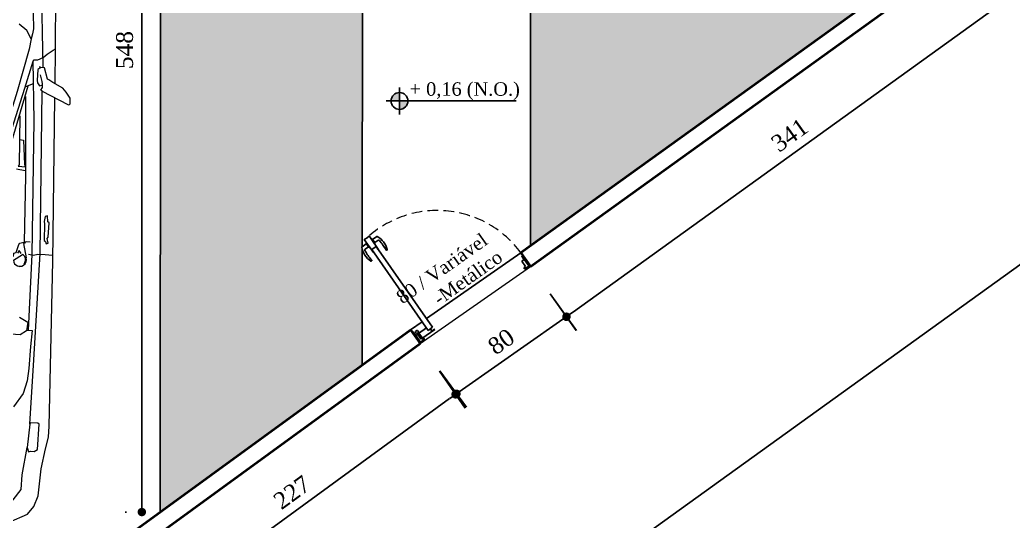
# Model space of a CAD drawing. Header units: millimetres. Extents: x 103208 to 171806, y -164 to 10038.
# Drawn here: x 107935 to 108525, y 5335 to 5632 of the extents above; entities that cross this region are included whole.
import ezdxf

# ---------------------------------------------------------------- set-up
doc = ezdxf.new("R2010")
doc.units = ezdxf.units.MM
doc.linetypes.add('HIDDEN', pattern=[9.525, 6.35, -3.175])
for name, color, linetype in [('Hachuria - Moveis', 1, 'Continuous'), ('PN010', 1, 'Continuous'), ('Portas-Cotas', 2, 'Continuous'), ('Texto', 2, 'Continuous')]:
    doc.layers.add(name, color=color, linetype=linetype)
for name, color, linetype, lineweight in [('MEDIDAS', 7, 'Continuous', 0), ('Parede Corte', 4, 'Continuous', 40), ('Portas - Janelas', 2, 'Continuous', 20), ('Projeção Portas', 55, 'HIDDEN', 5), ('Vaga', 184, 'Continuous', 13)]:
    doc.layers.add(name, color=color, linetype=linetype, lineweight=lineweight)
doc.styles.add('Valéria', font='romantic.ttf', dxfattribs={"height": 10})
doc.dimstyles.new('Cota - 50', dxfattribs={"dimtxt": 10, "dimasz": 5, "dimexe": 10, "dimexo": 20, "dimgap": 5, "dimtad": 1, "dimtxsty": 'Valéria', "dimblk": 'DOT', "dimcen": 0, "dimclrd": 12, "dimclre": 12, "dimclrt": 2, "dimazin": 2, "dimtfac": 1, "dimtix": 1, "dimtmove": 0, "dimatfit": 3, "dimldrblk": 'DOT', "dimfxl": 1, "dimarcsym": 0})

# ---------------------------------------------------------------- blocks, each defined once
blk = doc.blocks.new('_Dot')
at = {"color": 0, "linetype": 'ByBlock', "lineweight": -2}
blk.add_line((-0.5, 0), (-1, 0), dxfattribs=at)
at = {"color": 0, "linetype": 'ByBlock', "const_width": 0.5}
blk.add_lwpolyline([(-0.25, 0, 1), (0.25, 0, 1)], format="xyb", close=True, dxfattribs=at)
blk = doc.blocks.new('*D1096')
at = {"layer": 'Defpoints', "color": 0, "transparency": 16777216}
for p in [(109951.63, 6718.85, 9825), (110050.4, 6581.57), (107511.64, 4963.15, 9825)]:
    blk.add_point(p, dxfattribs=at)
at = {"layer": 'MEDIDAS', "color": 12, "lineweight": -2, "transparency": 16777216}
for p, q in [((109963.31, 6702.61), (110056.24, 6573.45)), ((107614.47, 4828.79), (110046.35, 6578.65)), ((107523.32, 4946.91), (107616.25, 4817.75))]:
    blk.add_line(p, q, dxfattribs=at)
at = {"layer": 'MEDIDAS', "color": 12, "lineweight": -2, "transparency": 16777216, "xscale": 5, "yscale": 5, "zscale": 5}
for p, rotation in [((110050.4, 6581.57), 35.73698977606095), ((107610.41, 4825.87), 215.736989776061)]:
    blk.add_blockref('_Dot', p, dxfattribs=dict(at, rotation=rotation))
at = {"layer": 'MEDIDAS', "color": 2, "transparency": 16777216, "insert": (108824.48, 5711.96), "char_height": 10, "attachment_point": 5, "rotation": 35.73699, "style": 'Valéria'}
blk.add_mtext('3006', dxfattribs=at)
blk = doc.blocks.new('*D1160')
at = {"color": 12, "lineweight": -2, "transparency": 16777216}
for p, q in [((108526.77, 5668.95), (108542.4, 5647.22)), ((108263.57, 5458.91), (108532.51, 5652.42)), ((108249.72, 5469.6), (108265.35, 5447.87))]:
    blk.add_line(p, q, dxfattribs=at)
at = {"layer": 'Defpoints', "color": 0, "transparency": 16777216}
for p in [(108515.09, 5685.18, 9825), (108536.56, 5655.34), (108238.04, 5485.83, 9825)]:
    blk.add_point(p, dxfattribs=at)
at = {"color": 12, "lineweight": -2, "transparency": 16777216, "xscale": 5, "yscale": 5, "zscale": 5}
for p, rotation in [((108536.56, 5655.34), 35.73698977606142), ((108259.51, 5455.99), 215.7369897760614)]:
    blk.add_blockref('_Dot', p, dxfattribs=dict(at, rotation=rotation))
at = {"color": 2, "transparency": 16777216, "insert": (108392.14, 5563.86), "char_height": 10, "attachment_point": 5, "rotation": 35.73699, "style": 'Valéria'}
blk.add_mtext('341', dxfattribs=at)
blk = doc.blocks.new('Audi A4 Cab dessus')
at = {"color": 0, "linetype": 'Continuous', "flags": 128}
for points in [[(-0.5852, 2.3759), (-0.696, 2.3247), (-0.7348, 2.2778), (-0.7613, 2.2123), (-0.7762, 2.0474), (-0.8019, 1.9236), (-0.8198, 1.853), (-0.824, 1.7861), (-0.834, 0.774), (-0.8347, -0.2263)], [(0.7584, -0.2673), (0.7669, 0.7224), (0.7321, 1.3788), (0.7164, 1.7697), (0.7075, 1.9136), (0.6778, 2.0813), (0.6697, 2.1669), (0.6293, 2.2367), (0.5811, 2.2532), (0.4536, 2.2926), (0.3571, 2.3256), (0.1476, 2.3432), (0.0137, 2.3517), (-0.1303, 2.3428), (-0.3375, 2.3245), (-0.4383, 2.2905), (-0.5613, 2.2579), (-0.6073, 2.2384), (-0.6562, 2.1743), (-0.6618, 2.085), (-0.6903, 1.9165)], [(-0.7038, 1.774), (-0.7241, 1.3809), (-0.7562, 0.7287), (-0.7561, -0.266), (-0.7475, -0.2711), (-0.7575, -0.2884), (-0.7589, -0.3107), (-0.7553, -0.3243), (-0.7445, -0.3654)], [(-0.6777, 1.1988), (-0.713, 1.201), (-0.7024, 1.2989), (-0.6939, 1.4328), (-0.6847, 1.5084), (-0.6618, 1.5876), (-0.6029, 1.6691)], [(-0.633, 1.1198), (-0.6849, 1.1499), (-0.677, 1.2032), (-0.6396, 1.2278), (-0.5504, 1.2221)], [(-0.6907, 1.1996), (-0.7065, 0.7346), (-0.7089, -0.0853), (-0.7004, -0.4488)], [(-0.6842, 0.7332), (-0.7152, 0.7396), (-0.7425, 0.7324), (-0.7872, 0.7352), (-0.8318, 0.738)], [(-0.5936, 0.7499), (-0.595, 0.7275), (-0.6086, 0.7239), (-0.6251, 0.6757), (-0.6301, 0.667), (-0.6711, 0.6562), (-0.6935, 0.6576)], [(-0.6661, 0.6648), (-0.6525, 0.6684), (-0.6697, 0.7553)], [(-0.5921, 0.7722), (-0.6482, 0.7354)], [(-0.6396, 0.7304), (-0.6273, 0.7117), (-0.6173, 0.729)], [(-0.6554, -0.2321), (-0.6562, -0.1738), (-0.6572, 0.0235), (-0.6605, 0.2567), (-0.6575, 0.6598)], [(-0.621, -0.1132), (-0.62, 0.1869), (-0.615, 0.1956), (-0.6597, 0.1984), (-0.656, 0.1847), (-0.6488, 0.0354), (-0.6454, 0.0386), (-0.6205, 0.035)], [(-0.605, 0.2129), (-0.6582, 0.2207)], [(-0.6683, -0.294), (-0.5587, 0.0934), (-0.54, 0.1057), (-0.5227, 0.0957), (-0.4845, 0.0619), (-0.4499, 0.0418), (-0.3657, 0.0275), (-0.2815, 0.0132), (-0.1389, -0.0002), (0, 0), (0.1303, 0.0052), (0.2829, 0.0091), (0.3735, 0.0258), (0.4505, 0.0388), (0.4879, 0.0634), (0.5253, 0.0879), (0.544, 0.1002), (0.5613, 0.0901), (0.6713, -0.2977)], [(-0.5183, 0.0237), (-0.5479, 0.0524), (-0.6496, -0.2817), (-0.7004, -0.4488), (-0.7054, -0.4574), (-0.7278, -0.456), (-0.7601, -0.4719), (-0.7838, -0.4928), (-0.8212, -0.5174), (-0.8349, -0.5263)], [(-0.643, -1.7429), (-0.673, -1.4363), (-0.6873, -1.0232), (-0.6994, -0.646), (-0.693, -0.6151), (-0.6865, -0.5841), (-0.6737, -0.5222), (-0.6035, -0.2622), (-0.5183, 0.0237), (-0.5298, -0.0149), (-0.4383, -0.0575), (-0.3094, -0.0746), (-0.1395, -0.0808), (0.003, -0.0943), (0.147, -0.0854), (0.3132, -0.078), (0.4399, -0.0591), (0.532, -0.0201), (0.5211, 0.0209)], [(-0.6865, -0.5841), (-0.6584, -0.6352), (-0.6115, -0.674)], [(-0.93, -0.1951), (-0.9282, -0.2238), (-0.916, -0.2425), (-0.9037, -0.2612), (-0.8828, -0.285), (-0.8223, -0.3201), (-0.7963, -0.3352), (-0.7877, -0.3402), (-0.7696, -0.4086), (-0.7473, -0.41), (-0.7286, -0.3977), (-0.7243, -0.3308), (-0.728, -0.3171), (-0.7402, -0.2984), (-0.7539, -0.302)], [(-0.7561, -0.266), (-0.9155, -0.1855)], [(-0.7006, -0.3099), (-0.6546, -0.2904)], [(-0.8348, -0.3129), (-0.8349, -0.521), (-0.8324, -1.1933)], [(-0.7609, -0.4136), (-0.745, -0.9434), (-0.717, -1.3529), (-0.6987, -1.5602), (-0.6798, -1.6868), (-0.6639, -1.7192), (-0.6344, -1.748), (-0.5652, -1.7882), (-0.445, -1.8002), (-0.3831, -1.8131), (-0.3708, -1.8318)]]:
    blk.add_lwpolyline(points, dxfattribs=at)
for points in [[(-0.6976, 1.9439), (-0.7113, 1.9403), (-0.7336, 1.9417), (-0.7523, 1.9294), (-0.7621, 1.7732), (-0.7535, 1.7682), (-0.7088, 1.7654), (-0.7038, 1.774), (-0.6903, 1.9165)], [(-0.7791, 0.6495), (-0.7878, 0.6546), (-0.7914, 0.6682), (-0.805, 0.6646), (-0.7978, 0.6373), (-0.8028, 0.6286), (-0.8085, 0.5394), (-0.7998, 0.5343), (-0.7976, 0.4983), (-0.7839, 0.502), (-0.7775, 0.5329), (-0.7811, 0.5466)], [(-0.7386, -0.415), (-0.7473, -0.41)]]:
    blk.add_lwpolyline(points, close=True, dxfattribs=at)
for points in [[(-0.6074, 0.8003, 0.753554), (-0.6697, 0.7553)], [(-0.6586, 0.7925, 0.429634), (-0.6482, 0.7354)], [(-0.5921, 0.7722, 0.624869), (-0.6592, 0.7981)], [(-0.9155, -0.1855, 0.579223), (-0.93, -0.1951)]]:
    blk.add_lwpolyline(points, format="xyb", dxfattribs=at)
blk = doc.blocks.new('*D1231')
at = {"color": 12, "lineweight": -2, "transparency": 16777216}
for p, q in [((107998.42, 5888.69), (107997.09, 5888.69)), ((108007.09, 5344.97), (108007.09, 5883.69)), ((107997.9, 5339.97), (107997.09, 5339.97))]:
    blk.add_line(p, q, dxfattribs=at)
at = {"layer": 'Defpoints', "color": 0, "transparency": 16777216}
for p in [(108007.09, 5888.69), (108018.42, 5888.69, 9825), (108017.9, 5339.97, 9825)]:
    blk.add_point(p, dxfattribs=at)
at = {"color": 12, "lineweight": -2, "transparency": 16777216, "xscale": 5, "yscale": 5, "zscale": 5}
for p, rotation in [((108007.09, 5888.69), 90), ((108007.09, 5339.97), 270)]:
    blk.add_blockref('_Dot', p, dxfattribs=dict(at, rotation=rotation))
at = {"color": 2, "transparency": 16777216, "insert": (107996.9, 5614.33), "char_height": 10, "attachment_point": 5, "rotation": 90, "style": 'Valéria'}
blk.add_mtext('548', dxfattribs=at)
blk = doc.blocks.new('*D1260')
at = {"color": 12, "lineweight": -2, "transparency": 16777216}
for p, q in [((108249.81, 5469.66), (108265.15, 5447.73)), ((108197.65, 5412.72), (108255.32, 5453.06)), ((108183.95, 5423.59), (108199.29, 5401.66))]:
    blk.add_line(p, q, dxfattribs=at)
at = {"layer": 'Defpoints', "color": 0, "transparency": 16777216}
for p in [(108238.35, 5486.05, 9825), (108259.42, 5455.92), (108172.49, 5439.98, 9825)]:
    blk.add_point(p, dxfattribs=at)
at = {"color": 12, "lineweight": -2, "transparency": 16777216, "xscale": 5, "yscale": 5, "zscale": 5}
for p, rotation in [((108259.42, 5455.92), 34.9690898920148), ((108193.56, 5409.86), 214.9690898920148)]:
    blk.add_blockref('_Dot', p, dxfattribs=dict(at, rotation=rotation))
at = {"color": 2, "transparency": 16777216, "insert": (108220.69, 5441.17), "char_height": 10, "attachment_point": 5, "rotation": 34.96909, "style": 'Valéria'}
blk.add_mtext('80', dxfattribs=at)
blk = doc.blocks.new('*D1261')
at = {"color": 12, "lineweight": -2, "transparency": 16777216}
for p, q in [((108184.24, 5423.8), (108199.97, 5402.16)), ((108014.42, 5279.67), (108190.05, 5407.31)), ((108000.53, 5290.29), (108016.26, 5268.64))]:
    blk.add_line(p, q, dxfattribs=at)
at = {"layer": 'Defpoints', "color": 0, "transparency": 16777216}
for p in [(108172.49, 5439.98, 9825), (108194.1, 5410.25), (107988.77, 5306.47, 9825)]:
    blk.add_point(p, dxfattribs=at)
at = {"color": 12, "lineweight": -2, "transparency": 16777216, "xscale": 5, "yscale": 5, "zscale": 5}
for p, rotation in [((108194.1, 5410.25), 36.00746497237041), ((108010.38, 5276.73), 216.0074649723704)]:
    blk.add_blockref('_Dot', p, dxfattribs=dict(at, rotation=rotation))
at = {"color": 2, "transparency": 16777216, "insert": (108096.3, 5351.66), "char_height": 10, "attachment_point": 5, "rotation": 36.00746, "style": 'Valéria'}
blk.add_mtext('227', dxfattribs=at)

msp = doc.modelspace()

# ---------------------------------------------------------------- hatches: boundary and pattern name
h = msp.add_hatch()
h.set_pattern_fill('GRASS2', color=74, scale=15, pattern_type=2)
h.set_pattern_definition([(360, (-5579.811, 0.3), (15, 15), [2.25, -0.45, 0.6, -0.45, 2.25, -9]), (360, (-5580.561, 0.75), (15, 15), [1.5, -1.125, 2.25, -1.125, 1.5, -7.5]), (360, (-5575.311, 6.75), (15, 15), [1.875, -0.75, 1.875, -10.5]), (360, (-5582.811, 9.75), (15, 15), [0.75, -1.5, 0.75, -12]), (90, (-5581.311, 9.75), (-15, 15), [1.35, -13.65]), (90, (-5576.811, 0.75), (-15, 15), [1.5, -13.5]), (90, (-5573.061, 6.75), (-15, 15), [1.5, -13.5]), (45, (-5574.861, 0.6), (1e-14, 15), [1.5, -19.7132034]), (135, (-5578.761, 0.6), (-15, 1e-14), [1.5, -19.7132034]), (63.434949, (-5575.311, 0.675), (8e-10, 15), [1.5, -32.0410197]), (75.9637565, (-5576.061, 0.75), (5e-10, 15), [1.5, -60.3465844]), (75.9637565, (-5572.311, 6.75), (5e-10, 15), [1.2, -60.6465844]), (75.9637565, (-5581.011, 9.75), (5e-10, 15), [1.05, -60.7965844]), (104.0362435, (-5577.561, 0.75), (-5e-10, 15), [1.5, -60.3465844]), (104.0362435, (-5573.811, 6.75), (-5e-10, 15), [1.2, -60.6465844]), (104.0362435, (-5581.611, 9.75), (-5e-10, 15), [1.05, -60.7965844]), (116.565051, (-5578.311, 0.675), (-6e-09, 15), [1.5, -32.041002])])
h.paths.add_polyline_path([(107526.0593, 5891.04176), (107547.58075, 5891.04176), (107547.59241, 5013.65689), (107521.72982, 4982.72769)])
h.paths.add_polyline_path([(107628.35553, 5889.6242), (107708.35483, 5888.85469), (107708.35483, 5750.65805), (107628.35553, 5751.42756)])
h.paths.add_polyline_path([(107838.35363, 5886.811), (107918.29144, 5889.40989), (107918.29144, 5752.62701), (107838.35363, 5750.02812)])
h.paths.add_polyline_path([(108018.42017, 5888.69492), (108137.98279, 5888.69492), (108137.98279, 5426.15392), (108017.90102, 5339.74881)])
h.paths.add_polyline_path([(107837.46749, 5325.98511), (107917.83287, 5325.83261), (107917.8387, 5273.9086), (107838.06782, 5216.50928)])
h.paths.add_polyline_path([(107627.8922, 5327.59219), (107707.78902, 5327.56372), (107707.79495, 5121.64961), (107627.34281, 5064.88161)])
h = msp.add_hatch()
h.set_pattern_fill('GRASS2', color=74, scale=15, pattern_type=2)
h.set_pattern_definition([(360, (24083.445, -965.046), (15, 15), [2.25, -0.45, 0.6, -0.45, 2.25, -9]), (360, (24082.695, -964.596), (15, 15), [1.5, -1.125, 2.25, -1.125, 1.5, -7.5]), (360, (24087.945, -958.596), (15, 15), [1.875, -0.75, 1.875, -10.5]), (360, (24080.445, -955.596), (15, 15), [0.75, -1.5, 0.75, -12]), (90, (24081.945, -955.596), (-15, 15), [1.35, -13.65]), (90, (24086.445, -964.596), (-15, 15), [1.5, -13.5]), (90, (24090.195, -958.596), (-15, 15), [1.5, -13.5]), (45, (24088.395, -964.746), (1e-14, 15), [1.5, -19.7132034]), (135, (24084.495, -964.746), (-15, 1e-14), [1.5, -19.7132034]), (63.434949, (24087.9454, -964.6714), (8e-10, 15), [1.5, -32.0410197]), (75.9637565, (24087.1954, -964.5964), (5e-10, 15), [1.5, -60.3465844]), (75.9637565, (24090.9454, -958.5964), (5e-10, 15), [1.2, -60.6465844]), (75.9637565, (24082.2454, -955.5964), (5e-10, 15), [1.05, -60.7965844]), (104.0362435, (24085.6954, -964.5964), (-5e-10, 15), [1.5, -60.3465844]), (104.0362435, (24089.4454, -958.5964), (-5e-10, 15), [1.2, -60.6465844]), (104.0362435, (24081.6454, -955.5964), (-5e-10, 15), [1.05, -60.7965844]), (116.565051, (24084.9454, -964.6714), (-6e-09, 15), [1.5, -32.041002])])
h.paths.add_polyline_path([(108425.65423, 5871.72169), (108316.30793, 5871.72169)], flags=16)
h.paths.add_polyline_path([(108238.22703, 5887.64721), (108238.05093, 5498.15818), (108515.14824, 5697.54419), (108516.04806, 5886.32297)])
at = {"layer": 'Portas - Janelas'}
h = msp.add_hatch(color=256, dxfattribs=at)
edge = h.paths.add_edge_path()
edge.add_arc((108160.25963, 5584.11274), 5, 90, 180)
edge.add_line((108155.25963, 5584.11274), (108160.25963, 5584.11274))
edge.add_line((108160.25963, 5584.11274), (108160.25963, 5589.11274))
edge = h.paths.add_edge_path()
edge.add_arc((108160.25963, 5584.11274), 5, 270, 360)
edge.add_line((108165.25963, 5584.11274), (108160.25963, 5584.11274))
edge.add_line((108160.25963, 5584.11274), (108160.25963, 5579.11274))

# ---------------------------------------------------------------- linework, layer by layer
for p, q in [((108018.42017, 5888.69492, 9825), (108017.90102, 5339.74881, 9825)), ((108138.41968, 5888.12294, 9825), (108138.05035, 5497.59719, 9825)), ((108238.41928, 5887.64629, 9825), (108238.05093, 5498.15818, 9825)), ((108138.04921, 5496.38929, 9825), (108137.98385, 5427.28338, 9825)), ((108138.03636, 5482.79848, 9825), (108138.03636, 5482.79848, 9825))]:
    msp.add_line(p, q)
at = {"color": 1}
for p, q in [((108140.14406, 5502.25876, 9825), (108140.15145, 5502.30054, 9825)), ((108140.15145, 5502.30054, 9825), (108140.19323, 5502.29315, 9825)), ((108140.19323, 5502.29315, 9825), (108140.20062, 5502.33492, 9825)), ((108140.20062, 5502.33492, 9825), (108140.2424, 5502.32753, 9825)), ((108140.2424, 5502.32753, 9825), (108140.24979, 5502.36931, 9825)), ((108140.24979, 5502.36931, 9825), (108140.29156, 5502.36192, 9825)), ((108140.29156, 5502.36192, 9825), (108140.29895, 5502.4037, 9825)), ((108140.29895, 5502.4037, 9825), (108140.34073, 5502.39631, 9825)), ((108140.34073, 5502.39631, 9825), (108140.34812, 5502.43809, 9825)), ((108140.34812, 5502.43809, 9825), (108140.3899, 5502.4307, 9825)), ((108140.3899, 5502.4307, 9825), (108140.39729, 5502.47248, 9825)), ((108140.39729, 5502.47248, 9825), (108140.43907, 5502.46509, 9825)), ((108140.43907, 5502.46509, 9825), (108140.44646, 5502.50686, 9825)), ((108140.44646, 5502.50686, 9825), (108140.48824, 5502.49947, 9825)), ((108140.48824, 5502.49947, 9825), (108140.49563, 5502.54125, 9825)), ((108140.49563, 5502.54125, 9825), (108140.5374, 5502.53386, 9825)), ((108140.5374, 5502.53386, 9825), (108140.54479, 5502.57564, 9825)), ((108140.54479, 5502.57564, 9825), (108140.58657, 5502.56825, 9825)), ((108140.58657, 5502.56825, 9825), (108140.59396, 5502.61003, 9825)), ((108140.59396, 5502.61003, 9825), (108141.03647, 5502.91952, 9825)), ((108141.03647, 5502.91952, 9825), (108141.07825, 5502.91213, 9825)), ((108141.07825, 5502.91213, 9825), (108141.08564, 5502.95391, 9825)), ((108141.08564, 5502.95391, 9825), (108141.12742, 5502.94652, 9825)), ((108141.12742, 5502.94652, 9825), (108141.13481, 5502.9883, 9825)), ((108141.13481, 5502.9883, 9825), (108141.17658, 5502.98091, 9825)), ((108141.17658, 5502.98091, 9825), (108141.18397, 5503.02269, 9825)), ((108141.18397, 5503.02269, 9825), (108141.22575, 5503.0153, 9825)), ((108141.22575, 5503.0153, 9825), (108141.23314, 5503.05707, 9825)), ((108141.23314, 5503.05707, 9825), (108141.27492, 5503.04968, 9825)), ((108141.27492, 5503.04968, 9825), (108141.28231, 5503.09146, 9825)), ((108141.28231, 5503.09146, 9825), (108141.32409, 5503.08407, 9825)), ((108141.32409, 5503.08407, 9825), (108141.33148, 5503.12585, 9825)), ((108141.33148, 5503.12585, 9825), (108141.37325, 5503.11846, 9825)), ((108141.37325, 5503.11846, 9825), (108141.38064, 5503.16024, 9825)), ((108141.38064, 5503.16024, 9825), (108141.42242, 5503.15285, 9825)), ((108141.42242, 5503.15285, 9825), (108141.42981, 5503.19463, 9825)), ((108141.42981, 5503.19463, 9825), (108141.47159, 5503.18724, 9825)), ((108141.47159, 5503.18724, 9825), (108141.47898, 5503.22901, 9825)), ((108141.47898, 5503.22901, 9825), (108141.52076, 5503.22162, 9825)), ((108141.52076, 5503.22162, 9825), (108141.52815, 5503.2634, 9825)), ((108141.52815, 5503.2634, 9825), (108141.56992, 5503.25601, 9825)), ((108141.56992, 5503.25601, 9825), (108141.57731, 5503.29779, 9825)), ((108141.57731, 5503.29779, 9825), (108141.61909, 5503.2904, 9825)), ((108141.61909, 5503.2904, 9825), (108141.62648, 5503.33218, 9825)), ((108141.62648, 5503.33218, 9825), (108141.92734, 5503.5426, 9825)), ((108141.81271, 5503.70649, 9825), (108142.13465, 5503.93165, 9825)), ((108141.92734, 5503.5426, 9825), (108141.81271, 5503.70649, 9825)), ((108142.13465, 5503.93165, 9825), (108147.5565, 5496.17955, 9825)), ((108144.17781, 5501.88275, 9825), (108146.69172, 5503.64099, 9825)), ((108140.49023, 5499.30365, 9825), (108137.97632, 5497.54541, 9825)), ((108139.26653, 5501.92568, 9825), (108139.58846, 5502.15084, 9825)), ((108144.68838, 5494.17358, 9825), (108139.26653, 5501.92568, 9825)), ((108139.58846, 5502.15084, 9825), (108139.70309, 5501.98695, 9825)), ((108139.70309, 5501.98695, 9825), (108140.00395, 5502.19737, 9825)), ((108139.89505, 5496.08065, 9825), (108141.80844, 5497.41889, 9825)), ((108140.00395, 5502.19737, 9825), (108140.04573, 5502.18998, 9825)), ((108140.04573, 5502.18998, 9825), (108140.05312, 5502.23176, 9825)), ((108140.05312, 5502.23176, 9825), (108140.09489, 5502.22437, 9825)), ((108140.09489, 5502.22437, 9825), (108140.10228, 5502.26615, 9825)), ((108140.10228, 5502.26615, 9825), (108140.14406, 5502.25876, 9825)), ((108140.34695, 5499.50851, 9825), (108141.80844, 5497.41889, 9825)), ((108140.37978, 5499.65351, 9825), (108140.37158, 5499.64777, 9825)), ((108142.59644, 5497.16461, 9825), (108140.5217, 5500.13106, 9825)), ((108141.80844, 5497.41889, 9825), (108141.95173, 5497.21402, 9825)), ((108142.09099, 5497.18939, 9825), (108142.09918, 5497.19512, 9825)), ((108145.46456, 5499.17058, 9825), (108143.38981, 5502.13703, 9825)), ((108146.31597, 5497.69153, 9825), (108143.69369, 5495.8575, 9825)), ((108143.88707, 5502.10652, 9825), (108143.89527, 5502.11225, 9825)), ((108144.03453, 5502.08762, 9825), (108145.49602, 5499.99799, 9825)), ((108147.40941, 5501.33623, 9825), (108145.49602, 5499.99799, 9825)), ((108145.49602, 5499.99799, 9825), (108145.6393, 5499.79313, 9825)), ((108145.61467, 5499.65387, 9825), (108145.60648, 5499.64814, 9825)), ((108179.87613, 5449.69012, 9825), (108146.30777, 5497.6858, 9825)), ((108147.43358, 5496.09358, 9825), (108146.31597, 5497.69153, 9825)), ((108143.69369, 5495.8575, 9825), (108144.8113, 5494.25955, 9825)), ((108177.26905, 5447.86671, 9825), (108143.70069, 5495.86239, 9825)), ((108144.8113, 5494.25955, 9825), (108144.68838, 5494.17358, 9825)), ((108147.5565, 5496.17955, 9825), (108147.43358, 5496.09358, 9825)), ((108152.82158, 5495.54206, 9825), (108152.64515, 5495.41866, 9825)), ((108232.84328, 5491.95848, 9825), (108232.92925, 5491.83556, 9825)), ((108232.92925, 5491.83556, 9825), (108233.02887, 5491.84422, 9825)), ((108233.02887, 5491.84422, 9825), (108233.04119, 5491.91385, 9825)), ((108233.04119, 5491.91385, 9825), (108233.37995, 5492.15079, 9825)), ((108233.25812, 5491.51644, 9825), (108233.21581, 5491.42583, 9825)), ((108233.21581, 5491.42583, 9825), (108234.29331, 5489.88524, 9825)), ((108233.32775, 5491.50412, 9825), (108233.25812, 5491.51644, 9825)), ((108233.66652, 5491.74106, 9825), (108233.32775, 5491.50412, 9825)), ((108233.42472, 5491.38889, 9825), (108233.79346, 5491.64679, 9825)), ((108237.09276, 5486.14433, 9825), (108233.42472, 5491.38889, 9825)), ((108233.44959, 5492.13848, 9825), (108233.67883, 5491.81069, 9825)), ((108233.79346, 5491.64679, 9825), (108234.05137, 5491.27804, 9825)), ((108234.121, 5491.26572, 9825), (108234.20594, 5491.32513, 9825)), ((108143.48109, 5489.00928, 9825), (108143.65752, 5489.13268, 9825)), ((108234.29331, 5489.88524, 9825), (108233.02314, 5488.99689, 9825)), ((108233.02314, 5488.99689, 9825), (108235.20105, 5485.88293, 9825)), ((108234.23819, 5485.2095, 9825), (108234.05381, 5485.08055, 9825)), ((108234.05381, 5485.08055, 9825), (108234.34037, 5484.67081, 9825)), ((108234.23404, 5485.08457, 9825), (108234.33647, 5485.15621, 9825)), ((108234.37732, 5484.8797, 9825), (108234.23404, 5485.08457, 9825)), ((108234.33647, 5485.15621, 9825), (108234.30782, 5485.19719, 9825)), ((108234.82803, 5485.19493, 9825), (108234.37732, 5484.8797, 9825)), ((108234.55366, 5485.36913, 9825), (108234.58231, 5485.32815, 9825)), ((108235.20105, 5485.88293, 9825), (108234.56597, 5485.43875, 9825)), ((108234.58231, 5485.32815, 9825), (108234.68474, 5485.39979, 9825)), ((108234.68474, 5485.39979, 9825), (108234.82803, 5485.19493, 9825)), ((108235.06453, 5484.54273, 9825), (108237.05581, 5485.93544, 9825)), ((108237.05581, 5485.93544, 9825), (108237.15544, 5485.9441, 9825)), ((108237.46152, 5486.40224, 9825), (108237.09276, 5486.14433, 9825)), ((108237.15544, 5485.9441, 9825), (108237.16775, 5486.01373, 9825)), ((108237.16775, 5486.01373, 9825), (108237.50652, 5486.25066, 9825)), ((108237.21507, 5486.75461, 9825), (108237.46152, 5486.40224, 9825)), ((108237.30693, 5486.87987, 9825), (108237.22739, 5486.82424, 9825)), ((108237.38469, 5485.61632, 9825), (108237.34238, 5485.52571, 9825)), ((108237.34238, 5485.52571, 9825), (108237.42835, 5485.40279, 9825)), ((108237.45432, 5485.604, 9825), (108237.38469, 5485.61632, 9825)), ((108237.79309, 5485.84093, 9825), (108237.45432, 5485.604, 9825)), ((108237.57615, 5486.23835, 9825), (108237.80541, 5485.91057, 9825)), ((108176.26606, 5449.30077, 9825), (108171.498, 5445.96596, 9825)), ((108179.88433, 5449.69585, 9825), (108177.26905, 5447.86671, 9825)), ((108168.4746, 5446.93878, 9825), (108167.90892, 5446.54314, 9825)), ((108168.36778, 5446.13188, 9825), (108168.13852, 5446.45967, 9825)), ((108168.13852, 5446.45967, 9825), (108168.13852, 5446.45966, 9825)), ((108168.15083, 5446.52929, 9825), (108168.15084, 5446.5293, 9825)), ((108168.15084, 5446.5293, 9825), (108168.48961, 5446.76623, 9825)), ((108168.36777, 5446.13188, 9825), (108168.36778, 5446.13188, 9825)), ((108168.43741, 5446.11957, 9825), (108168.4374, 5446.11956, 9825)), ((108168.77617, 5446.3565, 9825), (108168.43741, 5446.11957, 9825)), ((108168.47459, 5446.93878, 9825), (108168.4746, 5446.93878, 9825)), ((108168.4824, 5445.96799, 9825), (108168.81019, 5446.19724, 9825)), ((108168.72885, 5445.61562, 9825), (108168.4824, 5445.96799, 9825)), ((108168.48961, 5446.76623, 9825), (108168.55923, 5446.75391, 9825)), ((108168.54423, 5446.92647, 9825), (108168.54422, 5446.92646, 9825)), ((108168.60154, 5446.84452, 9825), (108168.54423, 5446.92647, 9825)), ((108168.55923, 5446.75391, 9825), (108168.60154, 5446.84452, 9825)), ((108168.72885, 5445.61562, 9825), (108168.72885, 5445.61562, 9825)), ((108168.78849, 5446.42613, 9825), (108168.77617, 5446.3565, 9825)), ((108168.88811, 5446.43479, 9825), (108168.78849, 5446.42613, 9825)), ((108168.81019, 5446.19724, 9825), (108168.81018, 5446.19724, 9825)), ((108168.87981, 5446.18492, 9825), (108168.87982, 5446.18493, 9825)), ((108168.87982, 5446.18493, 9825), (108172.51922, 5440.98135, 9825)), ((108169.9656, 5444.8942, 9825), (108168.88811, 5446.43479, 9825)), ((108170.27871, 5446.12153, 9844), (108169.76289, 5446.85904, 9844)), ((108169.83679, 5447.27682, 9844), (108170.5743, 5447.79264, 9844)), ((108171.23577, 5445.78256, 9825), (108169.9656, 5444.8942, 9825)), ((108170.79073, 5446.11354, 9844), (108170.69649, 5446.04763, 9844)), ((108170.98576, 5445.42466, 9825), (108171.18243, 5445.56221, 9825)), ((108171.33537, 5444.92479, 9825), (108170.98576, 5445.42466, 9825)), ((108170.99208, 5447.71874, 9844), (108171.5079, 5446.98123, 9844)), ((108171.36257, 5444.92952, 9844), (108171.04734, 5445.38022, 9844)), ((108171.05966, 5445.44985, 9844), (108171.1498, 5445.5129, 9844)), ((108171.48886, 5445.46432, 9844), (108171.06925, 5446.06427, 9844)), ((108171.18243, 5445.56221, 9825), (108171.33718, 5445.34095, 9825)), ((108171.21943, 5445.50058, 9844), (108171.34839, 5445.3162, 9844)), ((108171.43944, 5445.49136, 9825), (108171.23577, 5445.78256, 9825)), ((108171.2905, 5446.21902, 9844), (108171.76219, 5445.5446, 9844)), ((108171.32798, 5444.88301, 9825), (108171.33537, 5444.92479, 9825)), ((108171.36976, 5444.87562, 9825), (108171.32798, 5444.88301, 9825)), ((108171.33718, 5445.34095, 9825), (108171.33717, 5445.34095, 9825)), ((108171.434, 5446.56345, 9844), (108171.33977, 5446.49754, 9844)), ((108171.36237, 5444.83384, 9825), (108171.36976, 5444.87562, 9825)), ((108171.40415, 5444.82645, 9825), (108171.36237, 5444.83384, 9825)), ((108171.4322, 5444.9172, 9844), (108171.36257, 5444.92952, 9844)), ((108171.38998, 5445.348, 9825), (108171.39, 5445.348, 9825)), ((108171.39, 5445.348, 9825), (108171.43944, 5445.49136, 9825)), ((108171.39676, 5444.78467, 9825), (108171.40415, 5444.82645, 9825)), ((108171.43854, 5444.77728, 9825), (108171.39676, 5444.78467, 9825)), ((108171.43115, 5444.7355, 9825), (108171.43854, 5444.77728, 9825)), ((108171.47292, 5444.72811, 9825), (108171.43115, 5444.7355, 9825)), ((108171.61847, 5444.65088, 9844), (108171.4322, 5444.9172, 9844)), ((108171.43603, 5445.32692, 9844), (108171.48886, 5445.46432, 9844)), ((108171.46553, 5444.68634, 9825), (108171.47292, 5444.72811, 9825)), ((108171.50731, 5444.67895, 9825), (108171.46553, 5444.68634, 9825)), ((108171.498, 5445.96596, 9825), (108171.72316, 5445.64403, 9825)), ((108171.49992, 5444.63717, 9825), (108171.50731, 5444.67895, 9825)), ((108171.5417, 5444.62978, 9825), (108171.49992, 5444.63717, 9825)), ((108171.53431, 5444.588, 9825), (108171.5417, 5444.62978, 9825)), ((108171.57609, 5444.58061, 9825), (108171.53431, 5444.588, 9825)), ((108171.5687, 5444.53883, 9825), (108171.57609, 5444.58061, 9825)), ((108171.61048, 5444.53144, 9825), (108171.5687, 5444.53883, 9825)), ((108171.60309, 5444.48967, 9825), (108171.61048, 5444.53144, 9825)), ((108171.64486, 5444.48228, 9825), (108171.60309, 5444.48967, 9825)), ((108171.6881, 5444.63856, 9844), (108171.61847, 5444.65088, 9844)), ((108171.63747, 5444.4405, 9825), (108171.64486, 5444.48228, 9825)), ((108171.67925, 5444.43311, 9825), (108171.63747, 5444.4405, 9825)), ((108171.67186, 5444.39133, 9825), (108171.67925, 5444.43311, 9825)), ((108171.71364, 5444.38394, 9825), (108171.67186, 5444.39133, 9825)), ((108171.67578, 5444.56893, 9844), (108171.6881, 5444.63856, 9844)), ((108171.88251, 5444.27334, 9844), (108171.67578, 5444.56893, 9844)), ((108171.70625, 5444.34216, 9825), (108171.71364, 5444.38394, 9825)), ((108171.74803, 5444.33477, 9825), (108171.70625, 5444.34216, 9825)), ((108171.72316, 5445.64403, 9825), (108171.82643, 5445.65696, 9825)), ((108171.72327, 5445.94048, 9825), (108171.91995, 5446.07803, 9825)), ((108171.86656, 5445.73561, 9825), (108171.72327, 5445.94048, 9825)), ((108171.88558, 5444.1381, 9825), (108171.74803, 5444.33477, 9825)), ((108171.76219, 5445.5446, 9844), (108171.74987, 5445.47497, 9844)), ((108171.74987, 5445.47497, 9844), (108173.1254, 5443.50827, 9844)), ((108171.87819, 5444.09632, 9825), (108171.88558, 5444.1381, 9825)), ((108171.91997, 5444.08893, 9825), (108171.87819, 5444.09632, 9825)), ((108171.91995, 5446.07803, 9825), (108172.26956, 5445.57816, 9825)), ((108172.05752, 5443.89226, 9825), (108171.91997, 5444.08893, 9825)), ((108172.24891, 5443.74947, 9844), (108172.04595, 5444.03966, 9844)), ((108172.05013, 5443.85049, 9825), (108172.05752, 5443.89226, 9825)), ((108172.09191, 5443.8431, 9825), (108172.05013, 5443.85049, 9825)), ((108172.08452, 5443.80132, 9825), (108172.09191, 5443.8431, 9825)), ((108172.1263, 5443.79393, 9825), (108172.08452, 5443.80132, 9825)), ((108172.11891, 5443.75215, 9825), (108172.1263, 5443.79393, 9825)), ((108172.16069, 5443.74476, 9825), (108172.11891, 5443.75215, 9825)), ((108172.1533, 5443.70298, 9825), (108172.16069, 5443.74476, 9825)), ((108172.19507, 5443.69559, 9825), (108172.1533, 5443.70298, 9825)), ((108172.18768, 5443.65382, 9825), (108172.19507, 5443.69559, 9825)), ((108172.22946, 5443.64643, 9825), (108172.18768, 5443.65382, 9825)), ((108172.22207, 5443.60465, 9825), (108172.22946, 5443.64643, 9825)), ((108172.26385, 5443.59726, 9825), (108172.22207, 5443.60465, 9825)), ((108172.31854, 5443.73715, 9844), (108172.24891, 5443.74947, 9844)), ((108172.25646, 5443.55548, 9825), (108172.26385, 5443.59726, 9825)), ((108172.29824, 5443.54809, 9825), (108172.25646, 5443.55548, 9825)), ((108172.26956, 5445.57816, 9825), (108172.31134, 5445.57077, 9825)), ((108172.29085, 5443.50631, 9825), (108172.29824, 5443.54809, 9825)), ((108172.33263, 5443.49892, 9825), (108172.29085, 5443.50631, 9825)), ((108172.31134, 5445.57077, 9825), (108172.30395, 5445.52899, 9825)), ((108172.30395, 5445.52899, 9825), (108172.34572, 5445.5216, 9825)), ((108172.30623, 5443.66752, 9844), (108172.31854, 5443.73715, 9844)), ((108172.4925, 5443.4012, 9844), (108172.30623, 5443.66752, 9844)), ((108172.32524, 5443.45714, 9825), (108172.33263, 5443.49892, 9825)), ((108172.36701, 5443.44975, 9825), (108172.32524, 5443.45714, 9825)), ((108172.34572, 5445.5216, 9825), (108172.33833, 5445.47982, 9825)), ((108172.33833, 5445.47982, 9825), (108172.38011, 5445.47243, 9825)), ((108172.35962, 5443.40798, 9825), (108172.36701, 5443.44975, 9825)), ((108172.4014, 5443.40059, 9825), (108172.35962, 5443.40798, 9825)), ((108172.38011, 5445.47243, 9825), (108172.37272, 5445.43066, 9825)), ((108172.37272, 5445.43066, 9825), (108172.4145, 5445.42327, 9825)), ((108172.39401, 5443.35881, 9825), (108172.4014, 5443.40059, 9825)), ((108172.43579, 5443.35142, 9825), (108172.39401, 5443.35881, 9825)), ((108172.4145, 5445.42327, 9825), (108172.40711, 5445.38149, 9825)), ((108172.40711, 5445.38149, 9825), (108172.44889, 5445.3741, 9825)), ((108172.4284, 5443.30964, 9825), (108172.43579, 5443.35142, 9825)), ((108172.47018, 5443.30225, 9825), (108172.4284, 5443.30964, 9825)), ((108172.44889, 5445.3741, 9825), (108172.4415, 5445.33232, 9825)), ((108172.4415, 5445.33232, 9825), (108172.48328, 5445.32493, 9825)), ((108172.81979, 5442.80238, 9825), (108172.47018, 5443.30225, 9825)), ((108172.48328, 5445.32493, 9825), (108172.47589, 5445.28315, 9825)), ((108172.47589, 5445.28315, 9825), (108172.51766, 5445.27576, 9825)), ((108172.48018, 5443.33157, 9844), (108172.4925, 5443.4012, 9844)), ((108172.7954, 5442.88087, 9844), (108172.48018, 5443.33157, 9844)), ((108172.51766, 5445.27576, 9825), (108172.51027, 5445.23398, 9825)), ((108172.51027, 5445.23398, 9825), (108172.55205, 5445.22659, 9825)), ((108172.55205, 5445.22659, 9825), (108172.54466, 5445.18482, 9825)), ((108172.54466, 5445.18482, 9825), (108172.58644, 5445.17743, 9825)), ((108172.58644, 5445.17743, 9825), (108172.57905, 5445.13565, 9825)), ((108172.57905, 5445.13565, 9825), (108172.62083, 5445.12826, 9825)), ((108172.62083, 5445.12826, 9825), (108172.61344, 5445.08648, 9825)), ((108172.61344, 5445.08648, 9825), (108172.65522, 5445.07909, 9825)), ((108172.65522, 5445.07909, 9825), (108172.64783, 5445.03731, 9825)), ((108172.64783, 5445.03731, 9825), (108172.6896, 5445.02992, 9825)), ((108172.6896, 5445.02992, 9825), (108172.68221, 5444.98815, 9825)), ((108172.68221, 5444.98815, 9825), (108172.81977, 5444.79148, 9825)), ((108172.81977, 5444.79148, 9825), (108172.86154, 5444.78409, 9825)), ((108172.86154, 5444.78409, 9825), (108172.85415, 5444.74231, 9825)), ((108172.85415, 5444.74231, 9825), (108172.99171, 5444.54564, 9825)), ((108173.02585, 5443.26674, 9844), (108172.87866, 5443.26425, 9844)), ((108172.99171, 5444.54564, 9825), (108173.03348, 5444.53825, 9825)), ((108173.20303, 5443.01342, 9844), (108173.02585, 5443.26674, 9844)), ((108173.03348, 5444.53825, 9825), (108173.0261, 5444.49647, 9825)), ((108173.0261, 5444.49647, 9825), (108173.06787, 5444.48908, 9825)), ((108173.06787, 5444.48908, 9825), (108173.06048, 5444.4473, 9825)), ((108173.06048, 5444.4473, 9825), (108173.10226, 5444.43991, 9825)), ((108173.10226, 5444.43991, 9825), (108173.09487, 5444.39813, 9825)), ((108173.09487, 5444.39813, 9825), (108173.13665, 5444.39074, 9825)), ((108173.1254, 5443.50827, 9844), (108173.19503, 5443.49595, 9844)), ((108173.13665, 5444.39074, 9825), (108173.12926, 5444.34897, 9825)), ((108173.12926, 5444.34897, 9825), (108173.17104, 5444.34158, 9825)), ((108173.17104, 5444.34158, 9825), (108173.16365, 5444.2998, 9825)), ((108173.16365, 5444.2998, 9825), (108173.20543, 5444.29241, 9825)), ((108173.19503, 5443.49595, 9844), (108173.33872, 5443.2905, 9844)), ((108173.20543, 5444.29241, 9825), (108173.19804, 5444.25063, 9825)), ((108173.19804, 5444.25063, 9825), (108173.23981, 5444.24324, 9825)), ((108173.23981, 5444.24324, 9825), (108173.23242, 5444.20146, 9825)), ((108173.23242, 5444.20146, 9825), (108173.2742, 5444.19407, 9825)), ((108173.2742, 5444.19407, 9825), (108173.26681, 5444.1523, 9825)), ((108173.26681, 5444.1523, 9825), (108173.30859, 5444.14491, 9825)), ((108173.32638, 5443.51235, 9825), (108173.27881, 5443.41978, 9825)), ((108173.27881, 5443.41978, 9825), (108173.50397, 5443.09785, 9825)), ((108173.33872, 5443.2905, 9844), (108173.29323, 5443.03337, 9844)), ((108173.30859, 5444.14491, 9825), (108173.3012, 5444.10313, 9825)), ((108173.3012, 5444.10313, 9825), (108173.34298, 5444.09574, 9825)), ((108173.34298, 5444.09574, 9825), (108173.33559, 5444.05396, 9825)), ((108173.33559, 5444.05396, 9825), (108173.37737, 5444.04657, 9825)), ((108173.37737, 5444.04657, 9825), (108173.36998, 5444.00479, 9825)), ((108173.36998, 5444.00479, 9825), (108173.41175, 5443.9974, 9825)), ((108173.41175, 5443.9974, 9825), (108173.40436, 5443.95562, 9825)), ((108173.40436, 5443.95562, 9825), (108173.75398, 5443.45575, 9825)), ((108173.55731, 5443.3182, 9825), (108173.41402, 5443.52307, 9825)), ((108173.50397, 5443.09785, 9825), (108181.17413, 5448.46239, 9825)), ((108173.75398, 5443.45575, 9825), (108173.55731, 5443.3182, 9825)), ((108174.36422, 5443.27241, 9825), (108174.36423, 5443.27241, 9825)), ((108174.36423, 5443.27241, 9825), (108174.39289, 5443.23144, 9825)), ((108174.37655, 5443.34204, 9825), (108174.37654, 5443.34204, 9825)), ((108174.56093, 5443.471, 9825), (108174.37655, 5443.34204, 9825)), ((108174.39289, 5443.23144, 9825), (108174.49532, 5443.30308, 9825)), ((108174.49532, 5443.30308, 9825), (108174.6386, 5443.09821, 9825)), ((108174.84749, 5443.06127, 9825), (108174.56093, 5443.471, 9825)), ((108179.49021, 5447.46769, 9825), (108178.57319, 5448.77883, 9825)), ((108181.08816, 5448.58531, 9825), (108179.49021, 5447.46769, 9825)), ((108181.17413, 5448.46239, 9825), (108181.08816, 5448.58531, 9825)), ((108172.72811, 5440.9444, 9825), (108174.7194, 5442.33712, 9825)), ((108173.01646, 5442.93993, 9825), (108172.81979, 5442.80238, 9825)), ((108172.83854, 5443.1856, 9844), (108172.96749, 5443.00122, 9844)), ((108172.8617, 5443.16119, 9825), (108172.86171, 5443.16119, 9825)), ((108172.86171, 5443.16119, 9825), (108173.01646, 5442.93993, 9825)), ((108172.95517, 5442.93159, 9844), (108172.86503, 5442.86855, 9844)), ((108172.88579, 5443.20838, 9825), (108172.88578, 5443.20838, 9825)), ((108173.0344, 5443.21089, 9825), (108172.88579, 5443.20838, 9825)), ((108173.41368, 5442.66861, 9825), (108173.0344, 5443.21089, 9825)), ((108174.04876, 5443.11279, 9825), (108173.41368, 5442.66861, 9825)), ((108174.04462, 5442.98786, 9825), (108174.14705, 5443.0595, 9825)), ((108174.1879, 5442.78299, 9825), (108174.04462, 5442.98786, 9825)), ((108174.04876, 5443.11278, 9825), (108174.04876, 5443.11279, 9825)), ((108174.14705, 5443.0595, 9825), (108174.11839, 5443.10047, 9825)), ((108174.11839, 5443.10047, 9825), (108174.11839, 5443.10047, 9825)), ((108174.6386, 5443.09821, 9825), (108174.1879, 5442.78299, 9825)), ((108174.7194, 5442.33712, 9825), (108174.7194, 5442.33712, 9825)), ((108174.84749, 5443.06126, 9825), (108174.84749, 5443.06127, 9825))]:
    msp.add_line(p, q, dxfattribs=at)
for centre, radius, start, end in [((108146.83502, 5503.43582, 9825), 0.25026, 60.84115429, 124.93208382), ((108141.1013, 5493.01402, 9825), 12.14519, 13.28915973, 61.17491862), ((108138.11989, 5497.34043, 9825), 0.25026, 125.00609443, 189.09702396), ((108149.87619, 5499.15121, 9825), 12.14519, 188.76325963, 236.64901852), ((108140.4289, 5499.56583, 9825), 0.1, 124.96908913, 214.96908913), ((108140.61501, 5499.92785, 9825), 0.26, 124.96908913, 214.96908913), ((108140.3282, 5499.72726, 9825), 0.09, 304.96908913, 34.96908913), ((108140.48892, 5500.10814, 9825), 0.04, 34.96908913, 124.96908913), ((108142.03367, 5497.27134, 9825), 0.1, 214.96908913, 304.96908913), ((108142.15076, 5497.12137, 9825), 0.09, 34.96908913, 124.96908913), ((108142.43757, 5497.32197, 9825), 0.26, 214.96908913, 304.96908913), ((108142.56366, 5497.14169, 9825), 0.04, 304.96908913, 34.96908913), ((108143.42259, 5502.15996, 9825), 0.04, 124.96908913, 214.96908913), ((108143.54868, 5501.97968, 9825), 0.26, 34.96908913, 124.96908913), ((108143.83549, 5502.18027, 9825), 0.09, 214.96908913, 304.96908913), ((108143.95258, 5502.03031, 9825), 0.1, 34.96908913, 124.96908913), ((108145.49734, 5499.19351, 9825), 0.04, 214.96908913, 304.96908913), ((108145.37125, 5499.37379, 9825), 0.26, 304.96908913, 34.96908913), ((108145.65806, 5499.57439, 9825), 0.09, 124.96908913, 214.96908913), ((108145.55736, 5499.73581, 9825), 0.1, 304.96908913, 34.96908913), ((108147.78191, 5500.80327, 9825), 0.65023, 40.22115467, 124.95061245), ((108121.6362, 5478.31029, 9825), 35.1398, 29.29227261, 40.69623925), ((108140.26789, 5495.54793, 9825), 0.65023, 124.9875658, 209.71702358), ((108170.36493, 5512.39135, 9825), 35.1398, 209.241939, 220.64590565), ((108152.5019, 5495.62366, 9825), 0.25009, 208.85702843, 304.94627946), ((108152.678, 5495.74704, 9825), 0.25027, 305.01086958, 13.57455852), ((108233.40861, 5492.10981, 9825), 0.05001, 34.98054714, 124.96908913), ((108233.63786, 5491.78203, 9825), 0.05, 304.97052152, 34.96765673), ((108234.09234, 5491.30669, 9825), 0.05, 214.96908913, 304.96908913), ((108143.3378, 5489.21447, 9825), 0.25027, 236.36361973, 304.92730867), ((108143.5141, 5489.33756, 9825), 0.25009, 304.99189879, 41.08114983), ((108234.26685, 5485.16855, 9825), 0.04999, 34.95699547, 124.98990223), ((108234.76649, 5484.96884, 9825), 0.52, 214.96908913, 304.97019096), ((108234.59462, 5485.39779, 9825), 0.04999, 124.96908913, 214.98054943), ((108237.25605, 5486.78327, 9825), 0.05, 124.96908913, 214.96908913), ((108237.53518, 5486.20969, 9825), 0.05, 34.97375254, 124.96908913), ((108237.76444, 5485.88191, 9825), 0.05, 304.95674205, 34.9699782), ((108168.17949, 5446.48832, 9825), 0.05, 124.96908913, 214.96908913), ((108168.40874, 5446.16054, 9825), 0.05, 214.96908913, 304.96908913), ((108168.50325, 5446.89781, 9825), 0.05, 34.96908913, 124.96908913), ((108168.68787, 5445.58696, 9825), 0.05, 304.96908913, 34.96908913), ((108168.83884, 5446.15627, 9825), 0.05, 34.96908913, 124.96908913), ((108170.00873, 5447.03098, 9844), 0.3, 124.96908913, 214.96908913), ((108170.52455, 5446.29347, 9844), 0.3, 214.96908913, 304.96908913), ((108170.74624, 5447.5468, 9844), 0.3, 34.96908913, 124.96908913), ((108170.90535, 5445.94965, 9844), 0.2, 34.96908913, 124.96908913), ((108171.08832, 5445.40888, 9844), 0.05, 124.96908913, 214.96908913), ((108171.17846, 5445.47192, 9844), 0.05, 34.96908913, 124.96908913), ((108171.45439, 5446.33365, 9844), 0.2, 124.96908913, 214.96908913), ((108171.36175, 5445.35815, 9825), 0.03, 214.96908913, 340.23026968), ((108171.38936, 5445.34486, 9844), 0.05, 214.96908913, 338.96908913), ((108171.26206, 5446.80929, 9844), 0.3, 304.96908913, 34.96908913), ((108171.82559, 5445.70696, 9825), 0.05, 270.96908913, 34.96908913), ((108172.87951, 5443.21426, 9844), 0.05, 90.96908913, 214.96908913), ((108173.37305, 5443.49441, 9825), 0.05, 34.96908913, 158.96908913), ((108174.4052, 5443.30106, 9825), 0.05, 124.96908913, 214.96908913), ((108172.83638, 5442.90952, 9844), 0.05, 214.96908913, 304.96908913), ((108172.88629, 5443.17838, 9825), 0.03, 90.97014468, 214.96908913), ((108172.92652, 5442.97257, 9844), 0.05, 304.96908913, 34.96908913), ((108173.244, 5443.04208, 9844), 0.05, 214.96908913, 349.96908913), ((108174.07741, 5443.07181, 9825), 0.05, 34.96908913, 124.96908913), ((108174.42137, 5442.76324, 9825), 0.52, 304.96908913, 34.96908913)]:
    msp.add_arc(centre, radius, start, end, dxfattribs=at)
at = {"layer": 'Hachuria - Moveis'}
msp.add_circle((108160.25963, 5584.11274), 5, dxfattribs=at)
at = {"layer": 'Parede Corte'}
for p, q in [((108238.03927, 5485.83007, 9825), (108889.05687, 5954.27128, 9825)), ((108232.31559, 5494.0313, 9825), (108515.14824, 5697.54419, 9825)), ((108232.36117, 5493.96959, 9825), (108238.03927, 5485.83007, 9825)), ((107988.7697, 5318.7873, 9825), (108166.74236, 5448.19417, 9825)), ((108166.74236, 5448.19417, 9825), (108172.48605, 5439.9819, 9825)), ((107988.7697, 5306.46758, 9825), (108172.48605, 5439.98189, 9825))]:
    msp.add_line(p, q, dxfattribs=at)
at = {"layer": 'PN010'}
for p, q in [((108160.25963, 5592.11274), (108160.25963, 5576.11274)), ((108152.25963, 5584.11274), (108229.48938, 5584.11274)), ((108176.26629, 5454.85143, 9825), (108232.36117, 5493.96959, 9825)), ((108173.65872, 5453.02872, 9825), (108166.74236, 5448.19417, 9825))]:
    msp.add_line(p, q, dxfattribs=at)
at = {"layer": 'Portas - Janelas'}
msp.add_line((108172.48605, 5439.98189, 9825), (108238.03927, 5485.83007, 9825), dxfattribs=at)
at = {"layer": 'Projeção Portas'}
msp.add_arc((108182.64919, 5457.29994, 9825), 61.77333, 36.41404937, 130.98474764, dxfattribs=at)

# ---------------------------------------------------------------- block references
at = {"layer": 'Vaga', "xscale": 96.996, "yscale": 96.996, "zscale": 96.996, "rotation": 179.3422651819477}
msp.add_blockref('Audi A4 Cab dessus', (107874.16077, 5565.04037), dxfattribs=at)

# ---------------------------------------------------------------- texts
at = {"layer": 'Portas-Cotas', "insert": (108197.01169, 5484.62714, 9825), "char_height": 8, "attachment_point": 5, "rotation": 35.3075826, "style": 'Valéria'}
msp.add_mtext('\\pi-18.9352;80 / Variável\\P\\pi0;-Metálico', dxfattribs=at)
at = {"layer": 'Texto', "insert": (108166.22311, 5595.21925), "char_height": 8, "attachment_point": 1, "style": 'Valéria'}
msp.add_mtext('+ 0,16 (N.O.)', dxfattribs=at)

# ---------------------------------------------------------------- dimensions: what is measured, and where the dimension line sits
dim = msp.add_linear_dim(base=(108007.08916, 5888.69492), p1=(108017.90122, 5339.96932, 9825), p2=(108018.42017, 5888.69492, 9825), angle=90, text='548', dimstyle='Cota - 50')
dim.commit()
dim.dimension.update_dxf_attribs({"geometry": '*D1231', "text_midpoint": (107996.89685, 5614.33212)})
for p1, p2, distance, text, picture, middle in [((108238.03927, 5485.83007, 9825), (108515.08932, 5685.18207, 9825), -36.76692, '341', '*D1160', (108392.13744, 5563.86323)), ((108172.48605, 5439.98189, 9825), (108238.3509, 5486.04803, 9825), -36.76362, '80', '*D1260', (108220.69404, 5441.17413)), ((107988.7697, 5306.46758, 9825), (108172.48605, 5439.9819, 9825), -36.75758, '227', '*D1261', (108096.29753, 5351.66322))]:
    dim = msp.add_aligned_dim(p1=p1, p2=p2, distance=distance, text=text, dimstyle='Cota - 50')
    dim.commit()
    dim.dimension.update_dxf_attribs({"geometry": picture, "text_midpoint": middle})
at = {"layer": 'MEDIDAS'}
dim = msp.add_aligned_dim(p1=(107511.63637, 4963.1452, 9825), p2=(109951.62649, 6718.84569, 9825), distance=-169.12081, dimstyle='Cota - 50', dxfattribs=at)
dim.commit()
dim.dimension.update_dxf_attribs({"geometry": '*D1096', "text_midpoint": (108824.48199, 5711.9561)})

doc.saveas('drawing.dxf')
